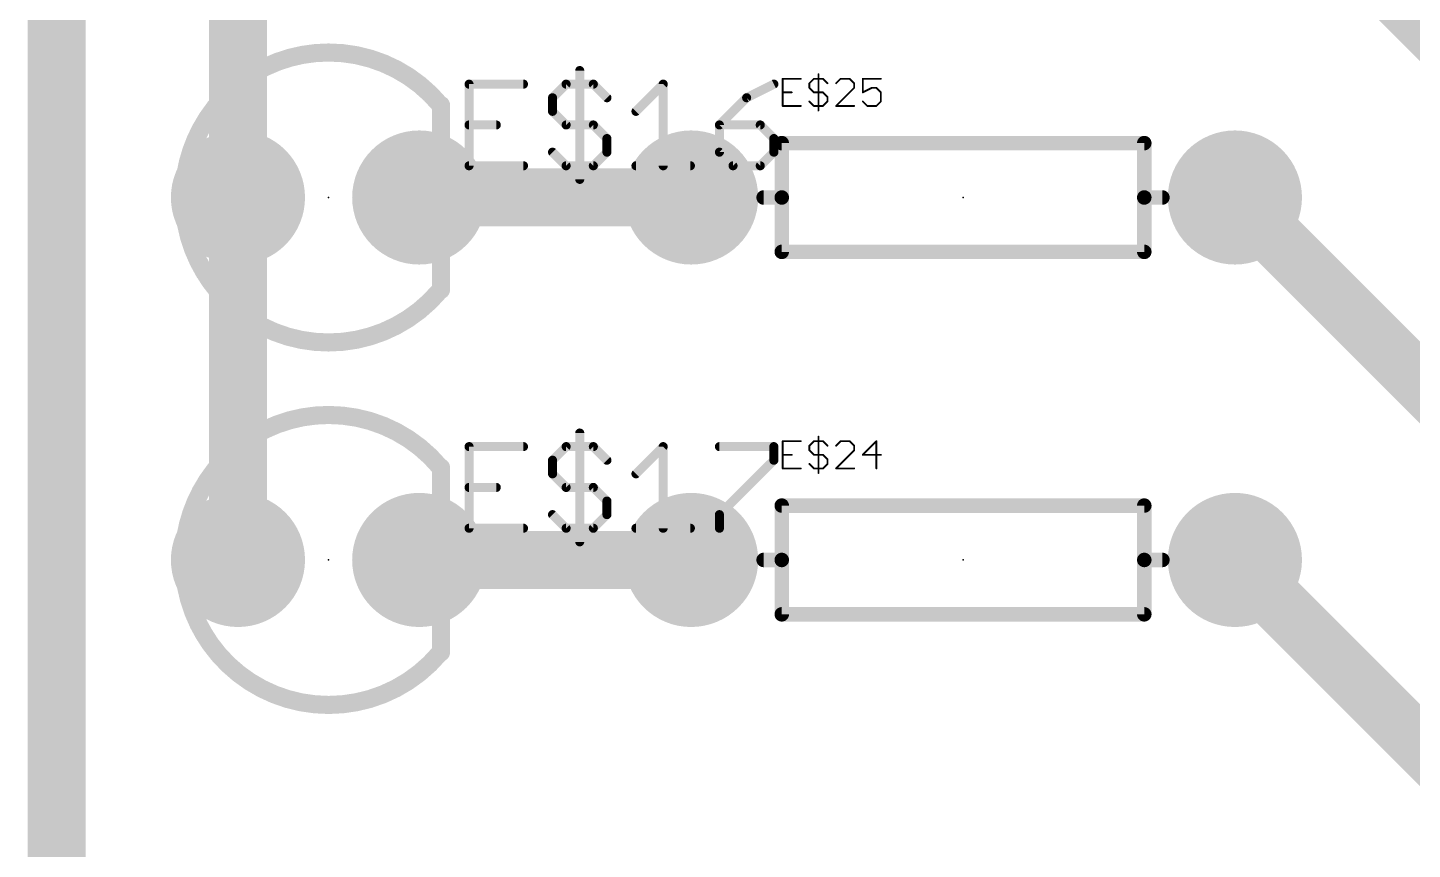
# Model space of a CAD drawing. Extents: x -209 to 66, y -44 to 97.
# Drawn here: x -137.31 to -117.91, y 25.41 to 36.92 of the extents above; entities that cross this region are included whole.
import ezdxf

# ---------------------------------------------------------------- set-up
doc = ezdxf.new("R2010")
doc.units = 0
for name, color, linetype in [('1', 22, 'CONTINUOUS'), ('17', 82, 'CONTINUOUS'), ('21', 253, 'CONTINUOUS'), ('23', 7, 'CONTINUOUS'), ('25', 253, 'CONTINUOUS'), ('51', 253, 'CONTINUOUS')]:
    doc.layers.add(name, color=color, linetype=linetype)

# ---------------------------------------------------------------- blocks, each defined once
blk = doc.blocks.new('ROUNDP')
at = {"const_width": 0.5}
blk.add_lwpolyline([(0, -0.25, 1), (0, 0.25, 1), (0, -0.25)], format="xyb", dxfattribs=at)

msp = doc.modelspace()

# ---------------------------------------------------------------- linework, layer by layer
at = {"layer": '1'}
for points, const_width in [([(-136.906, 19.558), (-136.906, 44.704)], 0.8128), ([(-134.366, 39.624), (-134.366, 34.544)], 0.8128), ([(-108.712, 27.94), (-120.396, 39.624)], 0.8128), ([(-128.016, 34.544), (-127.762, 34.544)], 1.27), ([(-134.366, 34.544), (-134.366, 29.464)], 0.8128), ([(-128.016, 34.544), (-131.826, 34.544)], 0.8128), ([(-112.014, 26.162), (-120.396, 34.544)], 0.8128), ([(-120.396, 29.464), (-120.396, 29.718)], 1.27), ([(-128.016, 29.464), (-127.762, 29.464)], 1.27), ([(-128.016, 29.464), (-131.826, 29.464)], 0.8128), ([(-115.316, 24.384), (-120.396, 29.464)], 0.8128)]:
    msp.add_lwpolyline(points, dxfattribs=dict(at, const_width=const_width))
for points, const_width in [([(-128.016, 34.8615, 1), (-128.016, 34.2265)], 0.635), ([(-127.762, 34.2265, 1), (-127.762, 34.8615)], 0.635), ([(-134.1628, 34.544, 1), (-134.5692, 34.544)], 0.4064), ([(-131.826, 34.7472, 1), (-131.826, 34.3408)], 0.4064), ([(-128.016, 34.3408, 1), (-128.016, 34.7472)], 0.4064), ([(-120.2523, 34.6877, 1), (-120.5397, 34.4003)], 0.4064), ([(-134.5692, 34.544, 1), (-134.1628, 34.544)], 0.4064), ([(-120.0785, 29.718, 1), (-120.7135, 29.718)], 0.635), ([(-128.016, 29.7815, 1), (-128.016, 29.1465)], 0.635), ([(-127.762, 29.1465, 1), (-127.762, 29.7815)], 0.635), ([(-131.826, 29.6672, 1), (-131.826, 29.2608)], 0.4064), ([(-128.016, 29.2608, 1), (-128.016, 29.6672)], 0.4064), ([(-120.7135, 29.464, 1), (-120.0785, 29.464)], 0.635), ([(-120.2523, 29.6077, 1), (-120.5397, 29.3203)], 0.4064), ([(-134.5692, 29.464, 1), (-134.1628, 29.464)], 0.4064)]:
    msp.add_lwpolyline(points, format="xyb", dxfattribs=dict(at, const_width=const_width))
at = {"layer": '21'}
for points, const_width in [([(-133.096, 36.576, 0.277), (-134.8889, 35.5002)], 0.254), ([(-131.535, 35.8449, 0.2226), (-133.096, 36.576)], 0.254), ([(-131.4577, 35.8394, 1), (-131.5847, 35.8394)], 0.127), ([(-131.5847, 35.3314, 1), (-131.4577, 35.3314)], 0.127), ([(-126.746, 35.3568, 1), (-126.746, 35.2552)], 0.1016), ([(-126.6952, 35.306, 1), (-126.7968, 35.306)], 0.1016), ([(-121.6152, 35.306, 1), (-121.7168, 35.306)], 0.1016), ([(-121.666, 35.2552, 1), (-121.666, 35.3568)], 0.1016), ([(-127, 34.5948, 1), (-127, 34.4932)], 0.1016), ([(-126.6952, 34.544, 1), (-126.7968, 34.544)], 0.1016), ([(-126.7968, 34.544, 1), (-126.6952, 34.544)], 0.1016), ([(-126.746, 34.4932, 1), (-126.746, 34.5948)], 0.1016), ([(-121.6152, 34.544, 1), (-121.7168, 34.544)], 0.1016), ([(-121.666, 34.5948, 1), (-121.666, 34.4932)], 0.1016), ([(-121.7168, 34.544, 1), (-121.6152, 34.544)], 0.1016), ([(-121.412, 34.4932, 1), (-121.412, 34.5948)], 0.1016), ([(-131.4577, 33.7058, 1), (-131.5847, 33.7058)], 0.127), ([(-126.746, 33.8328, 1), (-126.746, 33.7312)], 0.1016), ([(-126.7968, 33.782, 1), (-126.6952, 33.782)], 0.1016), ([(-121.7168, 33.782, 1), (-121.6152, 33.782)], 0.1016), ([(-121.666, 33.7312, 1), (-121.666, 33.8328)], 0.1016), ([(-134.8603, 33.5358, 0.2691), (-133.096, 32.512)], 0.254), ([(-133.096, 32.512, 0.2206), (-131.5448, 33.2314)], 0.254), ([(-131.5847, 33.2486, 1), (-131.4577, 33.2486)], 0.127), ([(-133.096, 31.496, 0.277), (-134.8889, 30.4202)], 0.254), ([(-131.535, 30.7649, 0.2226), (-133.096, 31.496)], 0.254), ([(-131.4577, 30.7594, 1), (-131.5847, 30.7594)], 0.127), ([(-131.5847, 30.2514, 1), (-131.4577, 30.2514)], 0.127), ([(-126.746, 30.2768, 1), (-126.746, 30.1752)], 0.1016), ([(-126.6952, 30.226, 1), (-126.7968, 30.226)], 0.1016), ([(-121.6152, 30.226, 1), (-121.7168, 30.226)], 0.1016), ([(-121.666, 30.1752, 1), (-121.666, 30.2768)], 0.1016), ([(-127, 29.5148, 1), (-127, 29.4132)], 0.1016), ([(-126.6952, 29.464, 1), (-126.7968, 29.464)], 0.1016), ([(-126.7968, 29.464, 1), (-126.6952, 29.464)], 0.1016), ([(-126.746, 29.4132, 1), (-126.746, 29.5148)], 0.1016), ([(-121.6152, 29.464, 1), (-121.7168, 29.464)], 0.1016), ([(-121.666, 29.5148, 1), (-121.666, 29.4132)], 0.1016), ([(-121.7168, 29.464, 1), (-121.6152, 29.464)], 0.1016), ([(-121.412, 29.4132, 1), (-121.412, 29.5148)], 0.1016), ([(-131.4577, 28.6258, 1), (-131.5847, 28.6258)], 0.127), ([(-126.746, 28.7528, 1), (-126.746, 28.6512)], 0.1016), ([(-126.7968, 28.702, 1), (-126.6952, 28.702)], 0.1016), ([(-121.7168, 28.702, 1), (-121.6152, 28.702)], 0.1016), ([(-121.666, 28.6512, 1), (-121.666, 28.7528)], 0.1016), ([(-134.8603, 28.4558, 0.2691), (-133.096, 27.432)], 0.254), ([(-133.096, 27.432, 0.2206), (-131.5448, 28.1514)], 0.254), ([(-131.5847, 28.1686, 1), (-131.4577, 28.1686)], 0.127)]:
    msp.add_lwpolyline(points, format="xyb", dxfattribs=dict(at, const_width=const_width))
for points, const_width in [([(-131.5212, 35.8394), (-131.5212, 35.3314)], 0.254), ([(-126.746, 35.306), (-121.666, 35.306)], 0.2032), ([(-126.746, 34.544), (-126.746, 35.306)], 0.2032), ([(-121.666, 35.306), (-121.666, 34.544)], 0.2032), ([(-126.746, 34.544), (-127, 34.544)], 0.2032), ([(-126.746, 33.782), (-126.746, 34.544)], 0.2032), ([(-121.666, 34.544), (-121.666, 33.782)], 0.2032), ([(-121.666, 34.544), (-121.412, 34.544)], 0.2032), ([(-131.5212, 33.2486), (-131.5212, 33.7058)], 0.254), ([(-121.666, 33.782), (-126.746, 33.782)], 0.2032), ([(-131.5212, 30.7594), (-131.5212, 30.2514)], 0.254), ([(-126.746, 30.226), (-121.666, 30.226)], 0.2032), ([(-126.746, 29.464), (-126.746, 30.226)], 0.2032), ([(-121.666, 30.226), (-121.666, 29.464)], 0.2032), ([(-126.746, 29.464), (-127, 29.464)], 0.2032), ([(-126.746, 28.702), (-126.746, 29.464)], 0.2032), ([(-121.666, 29.464), (-121.666, 28.702)], 0.2032), ([(-121.666, 29.464), (-121.412, 29.464)], 0.2032), ([(-131.5212, 28.1686), (-131.5212, 28.6258)], 0.254), ([(-121.666, 28.702), (-126.746, 28.702)], 0.2032)]:
    msp.add_lwpolyline(points, dxfattribs=dict(at, const_width=const_width))
at = {"layer": '23'}
for p in [(-133.096, 34.544), (-124.206, 34.544), (-133.096, 29.464), (-124.206, 29.464)]:
    msp.add_point(p, dxfattribs=at)
at = {"layer": '25'}
for points, const_width in [([(-129.5768, 36.3231), (-129.5768, 34.7978)], 0.127), ([(-126.232, 36.2716), (-126.232, 35.7631)], 0.0254), ([(-130.3649, 36.1325), (-131.1275, 36.1325)], 0.127), ([(-131.1275, 36.1325), (-131.1275, 34.9885)], 0.127), ([(-129.9581, 35.9418), (-129.7674, 36.1325)], 0.127), ([(-129.7674, 36.1325), (-129.3861, 36.1325)], 0.127), ([(-129.3861, 36.1325), (-129.1955, 35.9418)], 0.127), ([(-128.7887, 35.7512), (-128.4074, 36.1325)], 0.127), ([(-128.4074, 36.1325), (-128.4074, 34.9885)], 0.127), ([(-126.8567, 36.1325), (-127.238, 35.9418)], 0.127), ([(-126.4791, 36.208), (-126.7333, 36.208)], 0.0254), ([(-126.7333, 36.208), (-126.7333, 35.8267)], 0.0254), ([(-126.3591, 36.1445), (-126.2955, 36.208)], 0.0254), ([(-126.3591, 36.0809), (-126.3591, 36.1445)], 0.0254), ([(-126.2955, 36.0174), (-126.3591, 36.0809)], 0.0254), ([(-126.2955, 36.208), (-126.1684, 36.208)], 0.0254), ([(-126.1684, 36.208), (-126.1049, 36.1445)], 0.0254), ([(-125.9213, 36.208), (-125.9849, 36.1445)], 0.0254), ([(-125.9849, 35.8267), (-125.7307, 36.0809)], 0.0254), ([(-125.7942, 36.208), (-125.9213, 36.208)], 0.0254), ([(-125.7307, 36.1445), (-125.7942, 36.208)], 0.0254), ([(-125.7307, 36.0809), (-125.7307, 36.1445)], 0.0254), ([(-125.3565, 36.208), (-125.6107, 36.208)], 0.0254), ([(-125.6107, 36.208), (-125.6107, 36.0174)], 0.0254), ([(-125.6107, 36.0174), (-125.4836, 36.0809)], 0.0254), ([(-125.4836, 36.0809), (-125.42, 36.0809)], 0.0254), ([(-125.42, 36.0809), (-125.3565, 36.0174)], 0.0254), ([(-129.9581, 35.7512), (-129.9581, 35.9418)], 0.127), ([(-127.238, 35.9418), (-127.6193, 35.5605)], 0.127), ([(-126.7333, 36.0174), (-126.6062, 36.0174)], 0.0254), ([(-126.3591, 35.8903), (-126.2955, 35.8267)], 0.0254), ([(-126.1684, 36.0174), (-126.2955, 36.0174)], 0.0254), ([(-126.1049, 35.9538), (-126.1684, 36.0174)], 0.0254), ([(-126.1684, 35.8267), (-126.1049, 35.8903)], 0.0254), ([(-126.1049, 35.8903), (-126.1049, 35.9538)], 0.0254), ([(-125.5471, 35.8267), (-125.6107, 35.8903)], 0.0254), ([(-125.3565, 35.8903), (-125.42, 35.8267)], 0.0254), ([(-125.3565, 36.0174), (-125.3565, 35.8903)], 0.0254), ([(-129.7674, 35.5605), (-129.9581, 35.7512)], 0.127), ([(-126.7333, 35.8267), (-126.4791, 35.8267)], 0.0254), ([(-126.2955, 35.8267), (-126.1684, 35.8267)], 0.0254), ([(-125.7307, 35.8267), (-125.9849, 35.8267)], 0.0254), ([(-125.42, 35.8267), (-125.5471, 35.8267)], 0.0254), ([(-131.1275, 35.5605), (-130.7462, 35.5605)], 0.127), ([(-129.3861, 35.5605), (-129.7674, 35.5605)], 0.127), ([(-129.1955, 35.3698), (-129.3861, 35.5605)], 0.127), ([(-127.6193, 35.5605), (-127.6193, 35.1792)], 0.127), ([(-127.0473, 35.5605), (-127.6193, 35.5605)], 0.127), ([(-126.8567, 35.3698), (-127.0473, 35.5605)], 0.127), ([(-129.1955, 35.1792), (-129.1955, 35.3698)], 0.127), ([(-126.8567, 35.1792), (-126.8567, 35.3698)], 0.127), ([(-129.9581, 35.1792), (-129.7674, 34.9885)], 0.127), ([(-129.3861, 34.9885), (-129.1955, 35.1792)], 0.127), ([(-127.6193, 35.1792), (-127.4286, 34.9885)], 0.127), ([(-127.0473, 34.9885), (-126.8567, 35.1792)], 0.127), ([(-131.1275, 34.9885), (-130.3649, 34.9885)], 0.127), ([(-129.7674, 34.9885), (-129.3861, 34.9885)], 0.127), ([(-128.7887, 34.9885), (-128.0261, 34.9885)], 0.127), ([(-127.4286, 34.9885), (-127.0473, 34.9885)], 0.127), ([(-129.5768, 31.2431), (-129.5768, 29.7178)], 0.127), ([(-130.3649, 31.0525), (-131.1275, 31.0525)], 0.127), ([(-131.1275, 31.0525), (-131.1275, 29.9085)], 0.127), ([(-129.9581, 30.8618), (-129.7674, 31.0525)], 0.127), ([(-129.7674, 31.0525), (-129.3861, 31.0525)], 0.127), ([(-129.3861, 31.0525), (-129.1955, 30.8618)], 0.127), ([(-128.7887, 30.6712), (-128.4074, 31.0525)], 0.127), ([(-128.4074, 31.0525), (-128.4074, 29.9085)], 0.127), ([(-127.6193, 31.0525), (-126.8567, 31.0525)], 0.127), ([(-126.8567, 31.0525), (-126.8567, 30.8618)], 0.127), ([(-126.4791, 31.128), (-126.7333, 31.128)], 0.0254), ([(-126.7333, 31.128), (-126.7333, 30.7467)], 0.0254), ([(-126.3591, 31.0645), (-126.2955, 31.128)], 0.0254), ([(-126.3591, 31.0009), (-126.3591, 31.0645)], 0.0254), ([(-126.2955, 31.128), (-126.1684, 31.128)], 0.0254), ([(-126.232, 31.1916), (-126.232, 30.6831)], 0.0254), ([(-126.1684, 31.128), (-126.1049, 31.0645)], 0.0254), ([(-125.9213, 31.128), (-125.9849, 31.0645)], 0.0254), ([(-125.7942, 31.128), (-125.9213, 31.128)], 0.0254), ([(-125.7307, 31.0645), (-125.7942, 31.128)], 0.0254), ([(-125.7307, 31.0009), (-125.7307, 31.0645)], 0.0254), ([(-125.42, 31.128), (-125.6107, 30.9374)], 0.0254), ([(-125.42, 30.7467), (-125.42, 31.128)], 0.0254), ([(-129.9581, 30.6712), (-129.9581, 30.8618)], 0.127), ([(-126.8567, 30.8618), (-127.6193, 30.0992)], 0.127), ([(-126.7333, 30.9374), (-126.6062, 30.9374)], 0.0254), ([(-126.2955, 30.9374), (-126.3591, 31.0009)], 0.0254), ([(-126.1684, 30.9374), (-126.2955, 30.9374)], 0.0254), ([(-126.1049, 30.8738), (-126.1684, 30.9374)], 0.0254), ([(-126.1049, 30.8103), (-126.1049, 30.8738)], 0.0254), ([(-125.9849, 30.7467), (-125.7307, 31.0009)], 0.0254), ([(-125.6107, 30.9374), (-125.3565, 30.9374)], 0.0254), ([(-129.7674, 30.4805), (-129.9581, 30.6712)], 0.127), ([(-126.7333, 30.7467), (-126.4791, 30.7467)], 0.0254), ([(-126.3591, 30.8103), (-126.2955, 30.7467)], 0.0254), ([(-126.2955, 30.7467), (-126.1684, 30.7467)], 0.0254), ([(-126.1684, 30.7467), (-126.1049, 30.8103)], 0.0254), ([(-125.7307, 30.7467), (-125.9849, 30.7467)], 0.0254), ([(-131.1275, 30.4805), (-130.7462, 30.4805)], 0.127), ([(-129.3861, 30.4805), (-129.7674, 30.4805)], 0.127), ([(-129.1955, 30.2898), (-129.3861, 30.4805)], 0.127), ([(-129.1955, 30.0992), (-129.1955, 30.2898)], 0.127), ([(-129.9581, 30.0992), (-129.7674, 29.9085)], 0.127), ([(-129.3861, 29.9085), (-129.1955, 30.0992)], 0.127), ([(-127.6193, 30.0992), (-127.6193, 29.9085)], 0.127), ([(-131.1275, 29.9085), (-130.3649, 29.9085)], 0.127), ([(-129.7674, 29.9085), (-129.3861, 29.9085)], 0.127), ([(-128.7887, 29.9085), (-128.0261, 29.9085)], 0.127)]:
    msp.add_lwpolyline(points, dxfattribs=dict(at, const_width=const_width))
for points, const_width in [([(-129.545, 36.3231, 1), (-129.6085, 36.3231)], 0.0635), ([(-126.2256, 36.2716, 1), (-126.2383, 36.2716)], 0.0127), ([(-131.1275, 36.1642, 1), (-131.1275, 36.1007)], 0.0635), ([(-131.0958, 36.1325, 1), (-131.1592, 36.1325)], 0.0635), ([(-130.3649, 36.1007, 1), (-130.3649, 36.1642)], 0.0635), ([(-129.7674, 36.1642, 1), (-129.7674, 36.1007)], 0.0635), ([(-129.745, 36.11, 1), (-129.7899, 36.1549)], 0.0635), ([(-129.3637, 36.1549, 1), (-129.4086, 36.11)], 0.0635), ([(-129.3861, 36.1007, 1), (-129.3861, 36.1642)], 0.0635), ([(-128.3756, 36.1325, 1), (-128.4391, 36.1325)], 0.0635), ([(-128.3849, 36.11, 1), (-128.4298, 36.1549)], 0.0635), ([(-126.8425, 36.1041, 1), (-126.8709, 36.1609)], 0.0635), ([(-126.7333, 36.2144, 1), (-126.7333, 36.2017)], 0.0127), ([(-126.727, 36.208, 1), (-126.7396, 36.208)], 0.0127), ([(-126.4791, 36.2017, 1), (-126.4791, 36.2144)], 0.0127), ([(-126.3636, 36.149, 1), (-126.3546, 36.14)], 0.0127), ([(-126.3546, 36.0854, 1), (-126.3636, 36.0764)], 0.0127), ([(-126.3527, 36.1445, 1), (-126.3654, 36.1445)], 0.0127), ([(-126.2955, 36.2144, 1), (-126.2955, 36.2017)], 0.0127), ([(-126.2911, 36.2035, 1), (-126.3, 36.2125)], 0.0127), ([(-126.1639, 36.2125, 1), (-126.1729, 36.2035)], 0.0127), ([(-126.1684, 36.2017, 1), (-126.1684, 36.2144)], 0.0127), ([(-126.1094, 36.14, 1), (-126.1004, 36.149)], 0.0127), ([(-125.9894, 36.149, 1), (-125.9804, 36.14)], 0.0127), ([(-125.9213, 36.2144, 1), (-125.9213, 36.2017)], 0.0127), ([(-125.9168, 36.2035, 1), (-125.9258, 36.2125)], 0.0127), ([(-125.7897, 36.2125, 1), (-125.7987, 36.2035)], 0.0127), ([(-125.7942, 36.2017, 1), (-125.7942, 36.2144)], 0.0127), ([(-125.7243, 36.1445, 1), (-125.737, 36.1445)], 0.0127), ([(-125.7352, 36.14, 1), (-125.7262, 36.149)], 0.0127), ([(-125.7262, 36.0764, 1), (-125.7352, 36.0854)], 0.0127), ([(-125.6107, 36.2144, 1), (-125.6107, 36.2017)], 0.0127), ([(-125.6043, 36.208, 1), (-125.617, 36.208)], 0.0127), ([(-125.4836, 36.0873, 1), (-125.4836, 36.0746)], 0.0127), ([(-125.4807, 36.0752, 1), (-125.4864, 36.0866)], 0.0127), ([(-125.4155, 36.0854, 1), (-125.4245, 36.0764)], 0.0127), ([(-125.42, 36.0746, 1), (-125.42, 36.0873)], 0.0127), ([(-125.3565, 36.2017, 1), (-125.3565, 36.2144)], 0.0127), ([(-129.9264, 35.9418, 1), (-129.9899, 35.9418)], 0.0635), ([(-129.9806, 35.9643, 1), (-129.9357, 35.9194)], 0.0635), ([(-129.2179, 35.9194, 1), (-129.173, 35.9643)], 0.0635), ([(-127.2522, 35.9702, 1), (-127.2238, 35.9134)], 0.0635), ([(-127.2155, 35.9194, 1), (-127.2604, 35.9643)], 0.0635), ([(-126.7333, 36.0237, 1), (-126.7333, 36.011)], 0.0127), ([(-126.6062, 36.011, 1), (-126.6062, 36.0237)], 0.0127), ([(-126.3546, 35.8947, 1), (-126.3636, 35.8858)], 0.0127), ([(-126.3654, 36.0809, 1), (-126.3527, 36.0809)], 0.0127), ([(-126.2955, 36.0237, 1), (-126.2955, 36.011)], 0.0127), ([(-126.3, 36.0129, 1), (-126.2911, 36.0219)], 0.0127), ([(-126.1639, 36.0219, 1), (-126.1729, 36.0129)], 0.0127), ([(-126.1684, 36.011, 1), (-126.1684, 36.0237)], 0.0127), ([(-126.0985, 35.9538, 1), (-126.1112, 35.9538)], 0.0127), ([(-126.1112, 35.8903, 1), (-126.0985, 35.8903)], 0.0127), ([(-126.1094, 35.9493, 1), (-126.1004, 35.9583)], 0.0127), ([(-126.1004, 35.8858, 1), (-126.1094, 35.8947)], 0.0127), ([(-125.737, 36.0809, 1), (-125.7243, 36.0809)], 0.0127), ([(-125.6062, 35.8947, 1), (-125.6152, 35.8858)], 0.0127), ([(-125.6135, 36.023, 1), (-125.6078, 36.0117)], 0.0127), ([(-125.617, 36.0174, 1), (-125.6043, 36.0174)], 0.0127), ([(-125.3501, 36.0174, 1), (-125.3628, 36.0174)], 0.0127), ([(-125.3628, 35.8903, 1), (-125.3501, 35.8903)], 0.0127), ([(-125.361, 36.0129, 1), (-125.352, 36.0219)], 0.0127), ([(-125.352, 35.8858, 1), (-125.361, 35.8947)], 0.0127), ([(-129.9357, 35.7736, 1), (-129.9806, 35.7287)], 0.0635), ([(-129.9899, 35.7512, 1), (-129.9264, 35.7512)], 0.0635), ([(-128.8112, 35.7736, 1), (-128.7663, 35.7287)], 0.0635), ([(-126.7333, 35.8331, 1), (-126.7333, 35.8204)], 0.0127), ([(-126.7396, 35.8267, 1), (-126.727, 35.8267)], 0.0127), ([(-126.4791, 35.8204, 1), (-126.4791, 35.8331)], 0.0127), ([(-126.2955, 35.8331, 1), (-126.2955, 35.8204)], 0.0127), ([(-126.3, 35.8222, 1), (-126.2911, 35.8312)], 0.0127), ([(-126.2383, 35.7631, 1), (-126.2256, 35.7631)], 0.0127), ([(-126.1729, 35.8312, 1), (-126.1639, 35.8222)], 0.0127), ([(-126.1684, 35.8204, 1), (-126.1684, 35.8331)], 0.0127), ([(-125.9849, 35.8331, 1), (-125.9849, 35.8204)], 0.0127), ([(-125.9894, 35.8312, 1), (-125.9804, 35.8222)], 0.0127), ([(-125.7307, 35.8204, 1), (-125.7307, 35.8331)], 0.0127), ([(-125.5471, 35.8331, 1), (-125.5471, 35.8204)], 0.0127), ([(-125.5516, 35.8222, 1), (-125.5426, 35.8312)], 0.0127), ([(-125.4245, 35.8312, 1), (-125.4155, 35.8222)], 0.0127), ([(-125.42, 35.8204, 1), (-125.42, 35.8331)], 0.0127), ([(-131.1275, 35.5922, 1), (-131.1275, 35.5287)], 0.0635), ([(-130.7462, 35.5287, 1), (-130.7462, 35.5922)], 0.0635), ([(-129.7674, 35.5922, 1), (-129.7674, 35.5287)], 0.0635), ([(-129.7899, 35.538, 1), (-129.745, 35.5829)], 0.0635), ([(-129.3637, 35.5829, 1), (-129.4086, 35.538)], 0.0635), ([(-129.3861, 35.5287, 1), (-129.3861, 35.5922)], 0.0635), ([(-127.5876, 35.5605, 1), (-127.6511, 35.5605)], 0.0635), ([(-127.6193, 35.5922, 1), (-127.6193, 35.5287)], 0.0635), ([(-127.6418, 35.5829, 1), (-127.5969, 35.538)], 0.0635), ([(-127.0249, 35.5829, 1), (-127.0698, 35.538)], 0.0635), ([(-127.0473, 35.5287, 1), (-127.0473, 35.5922)], 0.0635), ([(-129.1637, 35.3698, 1), (-129.2272, 35.3698)], 0.0635), ([(-129.2179, 35.3474, 1), (-129.173, 35.3923)], 0.0635), ([(-126.8249, 35.3698, 1), (-126.8884, 35.3698)], 0.0635), ([(-126.8791, 35.3474, 1), (-126.8342, 35.3923)], 0.0635), ([(-129.9357, 35.2016, 1), (-129.9806, 35.1567)], 0.0635), ([(-129.2272, 35.1792, 1), (-129.1637, 35.1792)], 0.0635), ([(-129.173, 35.1567, 1), (-129.2179, 35.2016)], 0.0635), ([(-127.6511, 35.1792, 1), (-127.5876, 35.1792)], 0.0635), ([(-127.5969, 35.2016, 1), (-127.6418, 35.1567)], 0.0635), ([(-126.8884, 35.1792, 1), (-126.8249, 35.1792)], 0.0635), ([(-126.8342, 35.1567, 1), (-126.8791, 35.2016)], 0.0635), ([(-131.1275, 35.0203, 1), (-131.1275, 34.9567)], 0.0635), ([(-131.1592, 34.9885, 1), (-131.0958, 34.9885)], 0.0635), ([(-130.3649, 34.9567, 1), (-130.3649, 35.0203)], 0.0635), ([(-129.7674, 35.0203, 1), (-129.7674, 34.9567)], 0.0635), ([(-129.7899, 34.966, 1), (-129.745, 35.011)], 0.0635), ([(-129.4086, 35.011, 1), (-129.3637, 34.966)], 0.0635), ([(-129.3861, 34.9567, 1), (-129.3861, 35.0203)], 0.0635), ([(-128.7887, 35.0203, 1), (-128.7887, 34.9567)], 0.0635), ([(-128.4391, 34.9885, 1), (-128.3756, 34.9885)], 0.0635), ([(-128.0261, 34.9567, 1), (-128.0261, 35.0203)], 0.0635), ([(-127.4286, 35.0203, 1), (-127.4286, 34.9567)], 0.0635), ([(-127.4511, 34.966, 1), (-127.4062, 35.011)], 0.0635), ([(-127.0698, 35.011, 1), (-127.0249, 34.966)], 0.0635), ([(-127.0473, 34.9567, 1), (-127.0473, 35.0203)], 0.0635), ([(-129.6085, 34.7978, 1), (-129.545, 34.7978)], 0.0635), ([(-129.545, 31.2431, 1), (-129.6085, 31.2431)], 0.0635), ([(-131.1275, 31.0842, 1), (-131.1275, 31.0207)], 0.0635), ([(-131.0958, 31.0525, 1), (-131.1592, 31.0525)], 0.0635), ([(-130.3649, 31.0207, 1), (-130.3649, 31.0842)], 0.0635), ([(-129.7674, 31.0842, 1), (-129.7674, 31.0207)], 0.0635), ([(-129.745, 31.03, 1), (-129.7899, 31.0749)], 0.0635), ([(-129.3637, 31.0749, 1), (-129.4086, 31.03)], 0.0635), ([(-129.3861, 31.0207, 1), (-129.3861, 31.0842)], 0.0635), ([(-128.3756, 31.0525, 1), (-128.4391, 31.0525)], 0.0635), ([(-128.3849, 31.03, 1), (-128.4298, 31.0749)], 0.0635), ([(-127.6193, 31.0842, 1), (-127.6193, 31.0207)], 0.0635), ([(-126.8249, 31.0525, 1), (-126.8884, 31.0525)], 0.0635), ([(-126.8567, 31.0207, 1), (-126.8567, 31.0842)], 0.0635), ([(-126.7333, 31.1344, 1), (-126.7333, 31.1217)], 0.0127), ([(-126.727, 31.128, 1), (-126.7396, 31.128)], 0.0127), ([(-126.4791, 31.1217, 1), (-126.4791, 31.1344)], 0.0127), ([(-126.3636, 31.069, 1), (-126.3546, 31.06)], 0.0127), ([(-126.3527, 31.0645, 1), (-126.3654, 31.0645)], 0.0127), ([(-126.2955, 31.1344, 1), (-126.2955, 31.1217)], 0.0127), ([(-126.2911, 31.1235, 1), (-126.3, 31.1325)], 0.0127), ([(-126.2256, 31.1916, 1), (-126.2383, 31.1916)], 0.0127), ([(-126.1639, 31.1325, 1), (-126.1729, 31.1235)], 0.0127), ([(-126.1684, 31.1217, 1), (-126.1684, 31.1344)], 0.0127), ([(-126.1094, 31.06, 1), (-126.1004, 31.069)], 0.0127), ([(-125.9894, 31.069, 1), (-125.9804, 31.06)], 0.0127), ([(-125.9213, 31.1344, 1), (-125.9213, 31.1217)], 0.0127), ([(-125.9168, 31.1235, 1), (-125.9258, 31.1325)], 0.0127), ([(-125.7897, 31.1325, 1), (-125.7987, 31.1235)], 0.0127), ([(-125.7942, 31.1217, 1), (-125.7942, 31.1344)], 0.0127), ([(-125.7243, 31.0645, 1), (-125.737, 31.0645)], 0.0127), ([(-125.7352, 31.06, 1), (-125.7262, 31.069)], 0.0127), ([(-125.4137, 31.128, 1), (-125.4264, 31.128)], 0.0127), ([(-125.4155, 31.1235, 1), (-125.4245, 31.1325)], 0.0127), ([(-129.9264, 30.8618, 1), (-129.9899, 30.8618)], 0.0635), ([(-129.9806, 30.8843, 1), (-129.9357, 30.8394)], 0.0635), ([(-129.2179, 30.8394, 1), (-129.173, 30.8843)], 0.0635), ([(-126.8884, 30.8618, 1), (-126.8249, 30.8618)], 0.0635), ([(-126.8342, 30.8394, 1), (-126.8791, 30.8843)], 0.0635), ([(-126.7333, 30.9437, 1), (-126.7333, 30.931)], 0.0127), ([(-126.6062, 30.931, 1), (-126.6062, 30.9437)], 0.0127), ([(-126.3546, 31.0054, 1), (-126.3636, 30.9964)], 0.0127), ([(-126.3654, 31.0009, 1), (-126.3527, 31.0009)], 0.0127), ([(-126.2955, 30.9437, 1), (-126.2955, 30.931)], 0.0127), ([(-126.3, 30.9329, 1), (-126.2911, 30.9419)], 0.0127), ([(-126.1639, 30.9419, 1), (-126.1729, 30.9329)], 0.0127), ([(-126.1684, 30.931, 1), (-126.1684, 30.9437)], 0.0127), ([(-126.0985, 30.8738, 1), (-126.1112, 30.8738)], 0.0127), ([(-126.1094, 30.8693, 1), (-126.1004, 30.8783)], 0.0127), ([(-125.737, 31.0009, 1), (-125.7243, 31.0009)], 0.0127), ([(-125.7262, 30.9964, 1), (-125.7352, 31.0054)], 0.0127), ([(-125.6107, 30.9437, 1), (-125.6107, 30.931)], 0.0127), ([(-125.6152, 30.9419, 1), (-125.6062, 30.9329)], 0.0127), ([(-125.3565, 30.931, 1), (-125.3565, 30.9437)], 0.0127), ([(-129.9357, 30.6936, 1), (-129.9806, 30.6487)], 0.0635), ([(-129.9899, 30.6712, 1), (-129.9264, 30.6712)], 0.0635), ([(-128.8112, 30.6936, 1), (-128.7663, 30.6487)], 0.0635), ([(-126.7333, 30.7531, 1), (-126.7333, 30.7403)], 0.0127), ([(-126.7396, 30.7467, 1), (-126.727, 30.7467)], 0.0127), ([(-126.4791, 30.7403, 1), (-126.4791, 30.7531)], 0.0127), ([(-126.3546, 30.8147, 1), (-126.3636, 30.8058)], 0.0127), ([(-126.2955, 30.7531, 1), (-126.2955, 30.7403)], 0.0127), ([(-126.3, 30.7422, 1), (-126.2911, 30.7512)], 0.0127), ([(-126.2383, 30.6831, 1), (-126.2256, 30.6831)], 0.0127), ([(-126.1729, 30.7512, 1), (-126.1639, 30.7422)], 0.0127), ([(-126.1684, 30.7403, 1), (-126.1684, 30.7531)], 0.0127), ([(-126.1112, 30.8103, 1), (-126.0985, 30.8103)], 0.0127), ([(-126.1004, 30.8058, 1), (-126.1094, 30.8147)], 0.0127), ([(-125.9849, 30.7531, 1), (-125.9849, 30.7403)], 0.0127), ([(-125.9894, 30.7512, 1), (-125.9804, 30.7422)], 0.0127), ([(-125.7307, 30.7403, 1), (-125.7307, 30.7531)], 0.0127), ([(-125.4264, 30.7467, 1), (-125.4137, 30.7467)], 0.0127), ([(-131.1275, 30.5122, 1), (-131.1275, 30.4487)], 0.0635), ([(-130.7462, 30.4487, 1), (-130.7462, 30.5122)], 0.0635), ([(-129.7674, 30.5122, 1), (-129.7674, 30.4487)], 0.0635), ([(-129.7899, 30.458, 1), (-129.745, 30.5029)], 0.0635), ([(-129.3637, 30.5029, 1), (-129.4086, 30.458)], 0.0635), ([(-129.3861, 30.4487, 1), (-129.3861, 30.5122)], 0.0635), ([(-129.1637, 30.2898, 1), (-129.2272, 30.2898)], 0.0635), ([(-129.2179, 30.2674, 1), (-129.173, 30.3123)], 0.0635), ([(-129.9357, 30.1216, 1), (-129.9806, 30.0767)], 0.0635), ([(-129.2272, 30.0992, 1), (-129.1637, 30.0992)], 0.0635), ([(-129.173, 30.0767, 1), (-129.2179, 30.1216)], 0.0635), ([(-127.5876, 30.0992, 1), (-127.6511, 30.0992)], 0.0635), ([(-127.6418, 30.1216, 1), (-127.5969, 30.0767)], 0.0635), ([(-131.1275, 29.9402, 1), (-131.1275, 29.8768)], 0.0635), ([(-131.1592, 29.9085, 1), (-131.0958, 29.9085)], 0.0635), ([(-130.3649, 29.8768, 1), (-130.3649, 29.9402)], 0.0635), ([(-129.7674, 29.9402, 1), (-129.7674, 29.8768)], 0.0635), ([(-129.7899, 29.886, 1), (-129.745, 29.931)], 0.0635), ([(-129.4086, 29.931, 1), (-129.3637, 29.886)], 0.0635), ([(-129.3861, 29.8768, 1), (-129.3861, 29.9402)], 0.0635), ([(-128.7887, 29.9402, 1), (-128.7887, 29.8768)], 0.0635), ([(-128.4391, 29.9085, 1), (-128.3756, 29.9085)], 0.0635), ([(-128.0261, 29.8768, 1), (-128.0261, 29.9402)], 0.0635), ([(-127.6511, 29.9085, 1), (-127.5876, 29.9085)], 0.0635), ([(-129.6085, 29.7178, 1), (-129.545, 29.7178)], 0.0635)]:
    msp.add_lwpolyline(points, format="xyb", dxfattribs=dict(at, const_width=const_width))
at = {"layer": '51', "const_width": 0.254}
for points in [[(-131.5212, 33.274), (-131.5212, 35.814)], [(-131.5212, 28.194), (-131.5212, 30.734)]]:
    msp.add_lwpolyline(points, dxfattribs=at)
at = {"layer": '51'}
for points, const_width in [([(-131.4577, 35.814, 1), (-131.5847, 35.814)], 0.127), ([(-134.8851, 35.5074, 0.1241), (-135.128, 34.544)], 0.254), ([(-135.128, 34.544, 0.1388), (-134.8266, 33.479)], 0.254), ([(-131.5847, 33.274, 1), (-131.4577, 33.274)], 0.127), ([(-131.4577, 30.734, 1), (-131.5847, 30.734)], 0.127), ([(-134.8851, 30.4274, 0.1241), (-135.128, 29.464)], 0.254), ([(-135.128, 29.464, 0.1388), (-134.8266, 28.399)], 0.254), ([(-131.5847, 28.194, 1), (-131.4577, 28.194)], 0.127)]:
    msp.add_lwpolyline(points, format="xyb", dxfattribs=dict(at, const_width=const_width))

# ---------------------------------------------------------------- block references
at = {"layer": '17', "xscale": 1.8796, "yscale": 1.8796}
for p in [(-134.366, 34.544), (-134.366, 34.544), (-131.826, 34.544), (-131.826, 34.544), (-128.016, 34.544), (-128.016, 34.544), (-120.396, 34.544), (-120.396, 34.544), (-134.366, 29.464), (-134.366, 29.464), (-131.826, 29.464), (-131.826, 29.464), (-128.016, 29.464), (-128.016, 29.464), (-120.396, 29.464), (-120.396, 29.464)]:
    msp.add_blockref('ROUNDP', p, dxfattribs=at)

doc.saveas('drawing.dxf')
